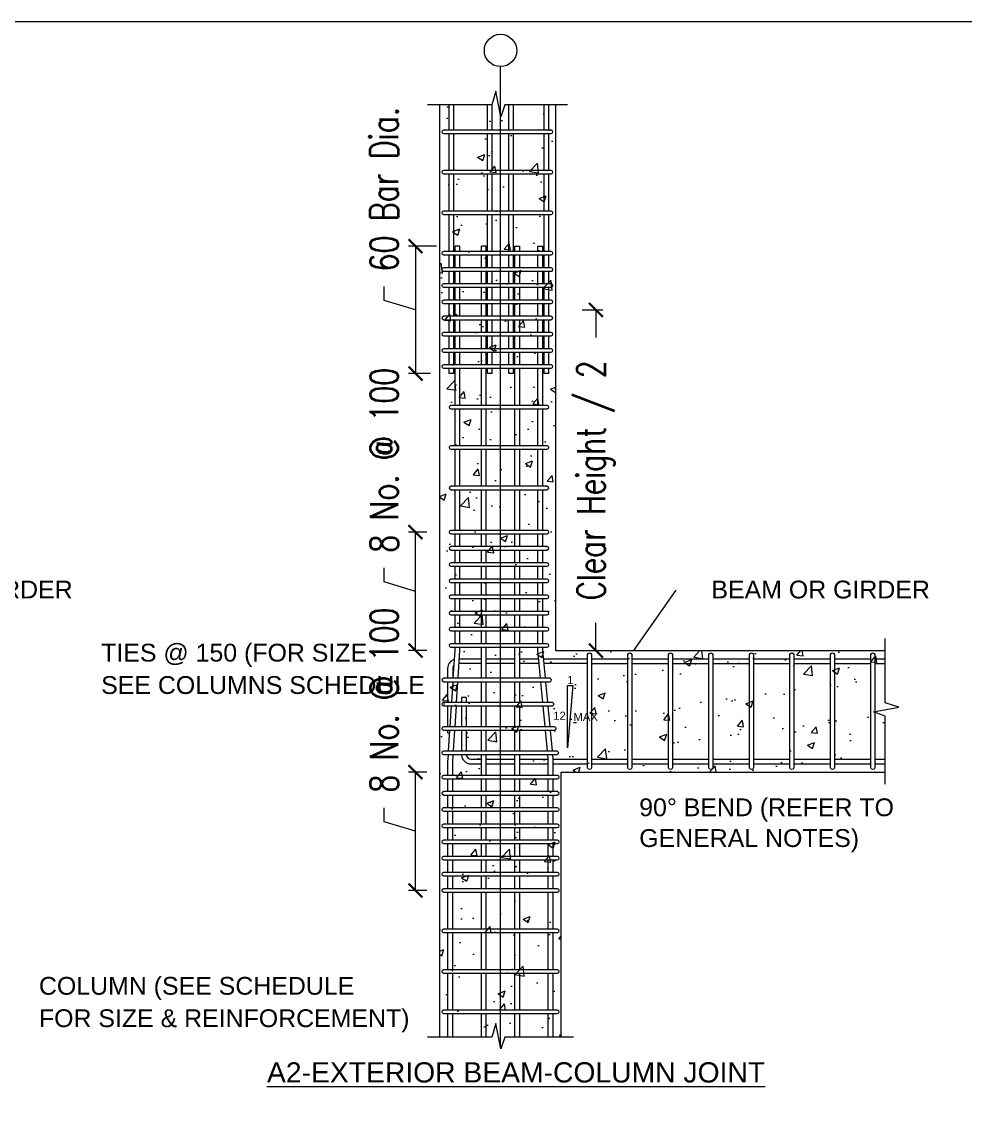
# Model space of a CAD drawing. Extents: x 166525 to 167198, y 178739 to 179747.
# Drawn here: x 166622.38 to 166629.13, y 179584.04 to 179591.83 of the extents above; entities that cross this region are included whole.
import ezdxf

# ---------------------------------------------------------------- set-up
doc = ezdxf.new("R2010")
doc.units = 0
doc.header["$MEASUREMENT"] = 0
doc.layers.get('0').update_dxf_attribs({"linetype": 'CONTINUOUS'})
doc.layers.get('DEFPOINTS').update_dxf_attribs({"linetype": 'CONTINUOUS'})
doc.layers.add('BEAM', color=6, linetype='CONTINUOUS', lineweight=13)
doc.layers.add('S-G-TEXT SUB TITLE', color=2, linetype='CONTINUOUS')
doc.styles.add('ARIAL', font='arial.ttf')
doc.styles.add('DIM', font='simplex.shx', dxfattribs={"width": 0.75})
doc.dimstyles.new('MUTASIM', dxfattribs={"dimscale": 0.9995, "dimtxt": 0.2, "dimasz": 0.1, "dimexe": 0.05, "dimexo": 0.12, "dimgap": 0.05, "dimtad": 0, "dimzin": 0, "dimdsep": 46, "dimtxsty": 'DIM', "dimblk": 'ARCHTICK', "dimcen": 0.09, "dimclrd": 35, "dimclre": 33, "dimclrt": 256, "dimazin": 0, "dimtfac": 1, "dimtofl": 0, "dimtmove": 1, "dimatfit": 3, "dimfxl": 0.18, "dimtolj": 1, "dimtzin": 0, "dimlwd": 13, "dimlwe": 9, "dimarcsym": 0})

# ---------------------------------------------------------------- blocks, each defined once
blk = doc.blocks.new('_ARCHTICK')
at = {"color": 0, "linetype": 'ByBlock', "const_width": 0.15}
blk.add_lwpolyline([(-0.5, -0.5), (0.5, 0.5)], dxfattribs=at)
blk = doc.blocks.new('*D685')
at = {"layer": 'BEAM', "color": 33, "lineweight": 9, "transparency": 16777216}
for p, q in [((166625.2799, 179586.4566), (166625.1491, 179586.4566)), ((166625.2799, 179585.6087), (166625.1491, 179585.6087))]:
    blk.add_line(p, q, dxfattribs=at)
at = {"layer": 'BEAM', "color": 35, "lineweight": 13, "transparency": 16777216}
for p, q in [((166625.1991, 179585.6087), (166625.1991, 179586.4566)), ((166624.9742, 179586.1001), (166624.9742, 179586.2001)), ((166625.1991, 179586.0327), (166624.9742, 179586.1001))]:
    blk.add_line(p, q, dxfattribs=at)
at = {"layer": 'DEFPOINTS', "color": 0, "transparency": 16777216}
for p in [(166625.1991, 179586.4566), (166625.3998, 179586.4566), (166625.3998, 179585.6087)]:
    blk.add_point(p, dxfattribs=at)
at = {"layer": 'BEAM', "color": 35, "lineweight": 13, "transparency": 16777216, "xscale": 0.09995000000000001, "yscale": 0.09995000000000001, "zscale": 0.09995000000000001}
for p, rotation in [((166625.1991, 179586.4566), 90), ((166625.1991, 179585.6087), 270)]:
    blk.add_blockref('_ARCHTICK', p, dxfattribs=dict(at, rotation=rotation))
at = {"layer": 'BEAM', "transparency": 16777216, "insert": (166624.9742, 179586.9711), "char_height": 0.1999, "attachment_point": 5, "rotation": 90, "style": 'DIM'}
blk.add_mtext('\\A1;8 No. @ 100', dxfattribs=at)
blk = doc.blocks.new('*D686')
at = {"layer": 'BEAM', "color": 33, "lineweight": 9, "transparency": 16777216}
for p, q in [((166625.2799, 179588.1736), (166625.1491, 179588.1736)), ((166625.2799, 179587.3257), (166625.1491, 179587.3257))]:
    blk.add_line(p, q, dxfattribs=at)
at = {"layer": 'BEAM', "color": 35, "lineweight": 13, "transparency": 16777216}
for p, q in [((166625.1991, 179587.3257), (166625.1991, 179588.1736)), ((166624.9742, 179587.8171), (166624.9742, 179587.9171)), ((166625.1991, 179587.7497), (166624.9742, 179587.8171))]:
    blk.add_line(p, q, dxfattribs=at)
at = {"layer": 'DEFPOINTS', "color": 0, "transparency": 16777216}
for p in [(166625.1991, 179588.1736), (166625.3998, 179588.1736), (166625.3998, 179587.3257)]:
    blk.add_point(p, dxfattribs=at)
at = {"layer": 'BEAM', "color": 35, "lineweight": 13, "transparency": 16777216, "xscale": 0.09995000000000001, "yscale": 0.09995000000000001, "zscale": 0.09995000000000001}
for p, rotation in [((166625.1991, 179588.1736), 90), ((166625.1991, 179587.3257), 270)]:
    blk.add_blockref('_ARCHTICK', p, dxfattribs=dict(at, rotation=rotation))
at = {"layer": 'BEAM', "transparency": 16777216, "insert": (166624.9742, 179588.6881), "char_height": 0.1999, "attachment_point": 5, "rotation": 90, "style": 'DIM'}
blk.add_mtext('\\A1;8 No. @ 100', dxfattribs=at)
blk = doc.blocks.new('*D687')
at = {"layer": 'BEAM', "color": 33, "lineweight": 9, "transparency": 16777216}
for p, q in [((166626.3912, 179589.7639), (166626.5396, 179589.7639)), ((166626.3912, 179587.3257), (166626.5396, 179587.3257))]:
    blk.add_line(p, q, dxfattribs=at)
at = {"layer": 'BEAM', "color": 35, "lineweight": 13, "transparency": 16777216}
for p, q in [((166626.4897, 179589.7639), (166626.4897, 179589.5657)), ((166626.4897, 179587.3257), (166626.4897, 179587.5239))]:
    blk.add_line(p, q, dxfattribs=at)
at = {"layer": 'DEFPOINTS', "color": 0, "transparency": 16777216}
for p in [(166626.2713, 179589.7639), (166626.4897, 179589.7639), (166626.2713, 179587.3257)]:
    blk.add_point(p, dxfattribs=at)
at = {"layer": 'BEAM', "color": 35, "lineweight": 13, "transparency": 16777216, "xscale": 0.09995000000000001, "yscale": 0.09995000000000001, "zscale": 0.09995000000000001}
for p, rotation in [((166626.4897, 179589.7639), 90), ((166626.4897, 179587.3257), 270)]:
    blk.add_blockref('_ARCHTICK', p, dxfattribs=dict(at, rotation=rotation))
at = {"layer": 'BEAM', "transparency": 16777216, "insert": (166626.4897, 179588.5448), "char_height": 0.1999, "attachment_point": 5, "rotation": 90, "style": 'DIM'}
blk.add_mtext('\\A1;Clear Height / 2', dxfattribs=at)
blk = doc.blocks.new('*D688')
at = {"layer": 'BEAM', "color": 33, "lineweight": 9, "transparency": 16777216}
for p, q in [((166625.3497, 179590.22), (166625.1491, 179590.22)), ((166625.3062, 179589.3082), (166625.1491, 179589.3082))]:
    blk.add_line(p, q, dxfattribs=at)
at = {"layer": 'BEAM', "color": 35, "lineweight": 13, "transparency": 16777216}
for p, q in [((166625.1991, 179590.22), (166625.1991, 179589.3082)), ((166624.9742, 179589.8315), (166624.9742, 179589.9315)), ((166625.1991, 179589.7641), (166624.9742, 179589.8315))]:
    blk.add_line(p, q, dxfattribs=at)
at = {"layer": 'DEFPOINTS', "color": 0, "transparency": 16777216}
for p in [(166625.4696, 179590.22), (166625.1991, 179589.3082), (166625.4262, 179589.3082)]:
    blk.add_point(p, dxfattribs=at)
at = {"layer": 'BEAM', "color": 35, "lineweight": 13, "transparency": 16777216, "xscale": 0.09995000000000001, "yscale": 0.09995000000000001, "zscale": 0.09995000000000001}
for p, rotation in [((166625.1991, 179590.22), 90), ((166625.1991, 179589.3082), 270)]:
    blk.add_blockref('_ARCHTICK', p, dxfattribs=dict(at, rotation=rotation))
at = {"layer": 'BEAM', "transparency": 16777216, "insert": (166624.9742, 179590.6276), "char_height": 0.1999, "attachment_point": 5, "rotation": 90, "style": 'DIM'}
blk.add_mtext('\\A1;60 Bar Dia.', dxfattribs=at)
blk = doc.blocks.new('SUBTITLE')
at = {"lineweight": 0}
for tag, p in [('%%USUBTITLE', (13935941.075, 8347529.818)), ('20', (13935941.075, 8347529.418))]:
    blk.add_attdef(tag, p, '', height=0.2, dxfattribs=at)

msp = doc.modelspace()

# ---------------------------------------------------------------- hatches: boundary and pattern name
at = {"layer": 'BEAM'}
h = msp.add_hatch(dxfattribs=at)
h.set_pattern_fill('AR-CONC', color=0, scale=0.002897, style=0)
h.set_pattern_definition([(50, (166529.37677, 179552.89176), (0.527809, -0.0461773), [0.05519, -0.6070894]), (355, (166529.37677, 179552.89176), (-0.1021023, 0.553512), [0.044152, -0.4856715]), (100.451, (166529.42075, 179552.8879), (0.4257086, 0.5073323), [0.0469042, -0.5159463]), (46.1842, (166529.3768, 179553.03893), (0.785346, -0.1218012), [0.082785, -0.910634]), (96.6356, (166529.4422, 179553.0288), (0.687786, 0.716819), [0.0703563, -0.7739195]), (351.184, (166529.3768, 179553.0389), (0.687787, 0.716818), [0.066228, -0.728507]), (21, (166529.45036, 179553.00214), (0.439245, -0.2962745), [0.05519, -0.6070894]), (326, (166529.45036, 179553.00214), (0.1790473, 0.5336128), [0.044152, -0.4856715]), (71.4514, (166529.48696, 179552.97745), (0.618291, 0.2373395), [0.0469042, -0.5159463]), (37.5, (166529.37677, 179552.89176), (0.00894802, 0.24496525), [0, -0.4797846, 0, -0.4930302, 0, -0.4875112]), (7.5, (166529.37677, 179552.89176), (0.1935839, 0.29023415), [0, -0.2811008, 0, -0.4687466, 0, -0.18580615]), (327.5, (166529.21267, 179552.89176), (0.39282087, -0.0165968), [0, -0.1839665, 0, -0.5739754, 0, -0.7616213]), (317.5, (166529.1391, 179552.89176), (0.4291465, 0.0736633), [0, -0.2391564, 0, -0.3811786, 0, -0.5408615])])
h.paths.add_polyline_path([(166628.55977, 179586.85666), (166628.47572, 179586.88647), (166628.65783, 179586.92087), (166628.55977, 179586.95068), (166628.55977, 179587.32573), (166626.19995, 179587.32573), (166626.19995, 179591.23068), (166625.83892, 179591.23068), (166625.80911, 179591.14664), (166625.77471, 179591.32874), (166625.7449, 179591.23068), (166625.37295, 179591.23068), (166625.37295, 179584.55838), (166625.7449, 179584.55838), (166625.77471, 179584.65644), (166625.80911, 179584.47433), (166625.83892, 179584.55838), (166626.24208, 179584.55838), (166626.24208, 179586.4566), (166628.55977, 179586.4566)])
h = msp.add_hatch(dxfattribs=at)
h.set_pattern_fill('AR-CONC', color=0, scale=0.002897, style=0)
h.set_pattern_definition([(50, (166507.37352, 179612.27), (0.527809, -0.0461773), [0.05519, -0.6070894]), (355, (166507.3735, 179612.27), (-0.1021023, 0.5535121), [0.044152, -0.4856715]), (100.451, (166507.4175, 179612.26616), (0.4257086, 0.5073323), [0.0469042, -0.5159463]), (46.1842, (166507.3735, 179612.4172), (0.7853458, -0.1218012), [0.082785, -0.910634]), (96.6356, (166507.439, 179612.407), (0.687786, 0.716819), [0.0703563, -0.7739195]), (351.184, (166507.3735, 179612.4172), (0.6877873, 0.716818), [0.066228, -0.7285073]), (21, (166507.4471, 179612.3804), (0.439245, -0.2962745), [0.05519, -0.6070894]), (326, (166507.4471, 179612.3804), (0.1790473, 0.5336128), [0.044152, -0.4856715]), (71.4514, (166507.4837, 179612.3557), (0.618291, 0.2373395), [0.0469042, -0.5159463]), (37.5, (166507.37352, 179612.27), (0.00894802, 0.24496525), [0, -0.4797846, 0, -0.4930302, 0, -0.4875112]), (7.5, (166507.37352, 179612.27), (0.1935839, 0.29023415), [0, -0.2811008, 0, -0.4687466, 0, -0.18580615]), (327.5, (166507.20943, 179612.27), (0.39282087, -0.0165968), [0, -0.1839665, 0, -0.57397544, 0, -0.76162126]), (317.5, (166507.13584, 179612.27), (0.4291465, 0.07366334), [0, -0.2391564, 0, -0.3811786, 0, -0.5408615])])
h.paths.add_polyline_path([(166633.53772, 179584.72725), (166633.53772, 179582.59971), (166633.62177, 179582.5699), (166633.53772, 179582.55402), (166633.53772, 179580.38158), (166635.71043, 179580.38158), (166635.72631, 179580.46563), (166635.75612, 179580.38158), (166637.88339, 179580.38158), (166637.88339, 179582.55402), (166637.79934, 179582.5699), (166637.88339, 179582.59971), (166637.88339, 179584.72725), (166635.75612, 179584.72725), (166635.72631, 179584.6432), (166635.71043, 179584.72725)])
h.paths.add_polyline_path([(166636.43483, 179582.55441, -1), (166634.98628, 179582.55441, -1)], flags=16)
h.paths.add_polyline_path([(166640.85404, 179577.64755), (166640.85404, 179589.92383), (166644.7101, 179589.92383), (166644.7101, 179577.64755)], flags=9)
h.paths.add_polyline_path([(166628.34114, 179577.33186), (166640.61742, 179577.33186), (166640.61742, 179573.4758), (166628.34114, 179573.4758)], flags=9)
h.paths.add_polyline_path([(166628.15715, 179589.01424), (166641.43878, 179589.01424), (166641.43878, 179585.15818), (166628.15715, 179585.15818)], flags=9)
h.paths.add_polyline_path([(166635.28877, 179582.90624), (166636.17599, 179582.90624), (166636.17599, 179583.1041), (166635.28877, 179583.1041)], flags=8)

# ---------------------------------------------------------------- linework, layer by layer
at = {"layer": 'BEAM', "color": 0}
for p, q in [((166625.80752, 179584.48278), (166625.80752, 179591.50483)), ((166625.37295, 179584.55838), (166625.37295, 179591.23068)), ((166625.43907, 179591.05308), (166625.43907, 179591.23068)), ((166625.47384, 179591.05308), (166625.47384, 179591.23068)), ((166625.71384, 179591.05308), (166625.71384, 179591.23068)), ((166625.74861, 179591.05308), (166625.74861, 179591.23068)), ((166625.86642, 179591.05308), (166625.86642, 179591.23068)), ((166625.90119, 179591.05308), (166625.90119, 179591.23068)), ((166626.11883, 179591.05308), (166626.11883, 179591.23068)), ((166626.15359, 179591.05308), (166626.15359, 179591.23068)), ((166625.43907, 179590.76336), (166625.43907, 179591.0241)), ((166625.47384, 179590.76336), (166625.47384, 179591.0241)), ((166625.71384, 179590.76336), (166625.71384, 179591.0241)), ((166625.74861, 179590.76336), (166625.74861, 179591.0241)), ((166625.86642, 179590.76336), (166625.86642, 179591.0241)), ((166625.90119, 179590.76336), (166625.90119, 179591.0241)), ((166626.11883, 179590.76336), (166626.11883, 179591.0241)), ((166626.15359, 179590.76336), (166626.15359, 179591.0241)), ((166625.43907, 179590.47365), (166625.43907, 179590.73439)), ((166625.47384, 179590.47365), (166625.47384, 179590.73439)), ((166625.71384, 179590.47365), (166625.71384, 179590.73439)), ((166625.74861, 179590.47365), (166625.74861, 179590.73439)), ((166625.86642, 179590.47365), (166625.86642, 179590.73439)), ((166625.90119, 179590.47365), (166625.90119, 179590.73439)), ((166626.11883, 179590.47365), (166626.11883, 179590.73439)), ((166626.15359, 179590.47365), (166626.15359, 179590.73439)), ((166625.43907, 179590.18394), (166625.43907, 179590.44468)), ((166625.47384, 179590.18394), (166625.47384, 179590.44468)), ((166625.71384, 179590.18394), (166625.71384, 179590.44468)), ((166625.74861, 179590.18394), (166625.74861, 179590.44468)), ((166625.86642, 179590.18394), (166625.86642, 179590.44468)), ((166625.90119, 179590.18394), (166625.90119, 179590.44468)), ((166626.11883, 179590.18394), (166626.11883, 179590.44468)), ((166626.15359, 179590.18394), (166626.15359, 179590.44468)), ((166625.48253, 179590.18394), (166625.48253, 179590.21999)), ((166625.51729, 179590.21999), (166625.48253, 179590.21999)), ((166625.51729, 179590.18394), (166625.51729, 179590.21999)), ((166625.67039, 179590.18394), (166625.67039, 179590.21999)), ((166625.70515, 179590.21999), (166625.67039, 179590.21999)), ((166625.70515, 179590.18394), (166625.70515, 179590.21999)), ((166625.90988, 179590.18394), (166625.90988, 179590.21999)), ((166625.90988, 179590.21999), (166625.94465, 179590.21999)), ((166625.94465, 179590.18394), (166625.94465, 179590.21999)), ((166626.07537, 179590.18394), (166626.07537, 179590.21999)), ((166626.07537, 179590.21999), (166626.11014, 179590.21999)), ((166626.11014, 179590.18394), (166626.11014, 179590.21999)), ((166625.43907, 179590.06806), (166625.43907, 179590.15497)), ((166625.47384, 179590.06806), (166625.47384, 179590.15497)), ((166625.48253, 179590.06806), (166625.48253, 179590.15497)), ((166625.51729, 179590.06806), (166625.51729, 179590.15497)), ((166625.67039, 179590.06806), (166625.67039, 179590.15497)), ((166625.70515, 179590.06806), (166625.70515, 179590.15497)), ((166625.71384, 179590.06806), (166625.71384, 179590.15497)), ((166625.74861, 179590.06806), (166625.74861, 179590.15497)), ((166625.86642, 179590.06806), (166625.86642, 179590.15497)), ((166625.90119, 179590.06806), (166625.90119, 179590.15497)), ((166625.90988, 179590.06806), (166625.90988, 179590.15497)), ((166625.94465, 179590.06806), (166625.94465, 179590.15497)), ((166626.07537, 179590.06806), (166626.07537, 179590.15497)), ((166626.11014, 179590.06806), (166626.11014, 179590.15497)), ((166626.11883, 179590.06806), (166626.11883, 179590.15497)), ((166626.15359, 179590.06806), (166626.15359, 179590.15497)), ((166625.43907, 179589.95217), (166625.43907, 179590.03909)), ((166625.47384, 179589.95217), (166625.47384, 179590.03909)), ((166625.48253, 179589.95217), (166625.48253, 179590.03909)), ((166625.51729, 179589.95217), (166625.51729, 179590.03909)), ((166625.67039, 179589.95217), (166625.67039, 179590.03909)), ((166625.70515, 179589.95217), (166625.70515, 179590.03909)), ((166625.71384, 179589.95217), (166625.71384, 179590.03909)), ((166625.74861, 179589.95217), (166625.74861, 179590.03909)), ((166625.86642, 179589.95217), (166625.86642, 179590.03909)), ((166625.90119, 179589.95217), (166625.90119, 179590.03909)), ((166625.90988, 179589.95217), (166625.90988, 179590.03909)), ((166625.94465, 179589.95217), (166625.94465, 179590.03909)), ((166626.07537, 179589.95217), (166626.07537, 179590.03909)), ((166626.11014, 179589.95217), (166626.11014, 179590.03909)), ((166626.11883, 179589.95217), (166626.11883, 179590.03909)), ((166626.15359, 179589.95217), (166626.15359, 179590.03909)), ((166625.43907, 179589.83629), (166625.43907, 179589.9232)), ((166625.47384, 179589.83629), (166625.47384, 179589.9232)), ((166625.48253, 179589.83629), (166625.48253, 179589.9232)), ((166625.51729, 179589.83629), (166625.51729, 179589.9232)), ((166625.67039, 179589.83629), (166625.67039, 179589.9232)), ((166625.70515, 179589.83629), (166625.70515, 179589.9232)), ((166625.71384, 179589.83629), (166625.71384, 179589.9232)), ((166625.74861, 179589.83629), (166625.74861, 179589.9232)), ((166625.86642, 179589.83629), (166625.86642, 179589.9232)), ((166625.90119, 179589.83629), (166625.90119, 179589.9232)), ((166625.90988, 179589.83629), (166625.90988, 179589.9232)), ((166625.94465, 179589.83629), (166625.94465, 179589.9232)), ((166626.07537, 179589.83629), (166626.07537, 179589.9232)), ((166626.11014, 179589.83629), (166626.11014, 179589.9232)), ((166626.11883, 179589.83629), (166626.11883, 179589.9232)), ((166626.15359, 179589.83629), (166626.15359, 179589.9232)), ((166625.43907, 179589.7204), (166625.43907, 179589.80732)), ((166625.47384, 179589.7204), (166625.47384, 179589.80732)), ((166625.48253, 179589.7204), (166625.48253, 179589.80732)), ((166625.51729, 179589.7204), (166625.51729, 179589.80732)), ((166625.67039, 179589.7204), (166625.67039, 179589.80732)), ((166625.70515, 179589.7204), (166625.70515, 179589.80732)), ((166625.71384, 179589.7204), (166625.71384, 179589.80732)), ((166625.74861, 179589.7204), (166625.74861, 179589.80732)), ((166625.86642, 179589.7204), (166625.86642, 179589.80732)), ((166625.90119, 179589.7204), (166625.90119, 179589.80732)), ((166625.90988, 179589.7204), (166625.90988, 179589.80732)), ((166625.94465, 179589.7204), (166625.94465, 179589.80732)), ((166626.07537, 179589.7204), (166626.07537, 179589.80732)), ((166626.11014, 179589.7204), (166626.11014, 179589.80732)), ((166626.11883, 179589.7204), (166626.11883, 179589.80732)), ((166626.15359, 179589.7204), (166626.15359, 179589.80732)), ((166625.43907, 179589.60452), (166625.43907, 179589.69143)), ((166625.47384, 179589.60452), (166625.47384, 179589.69143)), ((166625.48253, 179589.60452), (166625.48253, 179589.69143)), ((166625.51729, 179589.60452), (166625.51729, 179589.69143)), ((166625.67039, 179589.60452), (166625.67039, 179589.69143)), ((166625.70515, 179589.60452), (166625.70515, 179589.69143)), ((166625.71384, 179589.60452), (166625.71384, 179589.69143)), ((166625.74861, 179589.60452), (166625.74861, 179589.69143)), ((166625.86551, 179589.60452), (166625.86551, 179589.69143)), ((166625.90119, 179589.60452), (166625.90119, 179589.69143)), ((166625.90988, 179589.60452), (166625.90988, 179589.69143)), ((166625.94465, 179589.60452), (166625.94465, 179589.69143)), ((166626.07537, 179589.60452), (166626.07537, 179589.69143)), ((166626.11014, 179589.60452), (166626.11014, 179589.69143)), ((166626.11883, 179589.60452), (166626.11883, 179589.69143)), ((166626.15359, 179589.60452), (166626.15359, 179589.69143)), ((166625.43907, 179589.48864), (166625.43907, 179589.57555)), ((166625.47384, 179589.48864), (166625.47384, 179589.57555)), ((166625.48253, 179589.48864), (166625.48253, 179589.57555)), ((166625.51729, 179589.48864), (166625.51729, 179589.57555)), ((166625.67039, 179589.48864), (166625.67039, 179589.57555)), ((166625.70515, 179589.48864), (166625.70515, 179589.57555)), ((166625.71384, 179589.48864), (166625.71384, 179589.57555)), ((166625.74861, 179589.48864), (166625.74861, 179589.57555)), ((166625.86642, 179589.48864), (166625.86642, 179589.57555)), ((166625.90119, 179589.48864), (166625.90119, 179589.57555)), ((166625.90988, 179589.48864), (166625.90988, 179589.57555)), ((166625.94465, 179589.48864), (166625.94465, 179589.57555)), ((166626.07537, 179589.48864), (166626.07537, 179589.57555)), ((166626.11014, 179589.48864), (166626.11014, 179589.57555)), ((166626.11883, 179589.48864), (166626.11883, 179589.57555)), ((166626.15359, 179589.48864), (166626.15359, 179589.57555)), ((166625.43907, 179589.37275), (166625.43907, 179589.45967)), ((166625.47384, 179589.37275), (166625.47384, 179589.45967)), ((166625.48253, 179589.37275), (166625.48253, 179589.45967)), ((166625.51729, 179589.37275), (166625.51729, 179589.45967)), ((166625.67039, 179589.37275), (166625.67039, 179589.45967)), ((166625.70515, 179589.37275), (166625.70515, 179589.45967)), ((166625.71384, 179589.37275), (166625.71384, 179589.45967)), ((166625.74861, 179589.37275), (166625.74861, 179589.45967)), ((166625.86642, 179589.37275), (166625.86642, 179589.45967)), ((166625.90119, 179589.37275), (166625.90119, 179589.45967)), ((166625.90988, 179589.37275), (166625.90988, 179589.45967)), ((166625.94465, 179589.37275), (166625.94465, 179589.45967)), ((166626.07537, 179589.37275), (166626.07537, 179589.45967)), ((166626.11014, 179589.37275), (166626.11014, 179589.45967)), ((166626.11883, 179589.37275), (166626.11883, 179589.45967)), ((166626.15359, 179589.37275), (166626.15359, 179589.45967)), ((166625.43907, 179589.30816), (166625.43907, 179589.34378)), ((166625.47384, 179589.30816), (166625.43907, 179589.30816)), ((166625.47384, 179589.30816), (166625.47384, 179589.34378)), ((166625.48253, 179589.08304), (166625.48253, 179589.34378)), ((166625.51729, 179589.08304), (166625.51729, 179589.34378)), ((166625.67039, 179589.08304), (166625.67039, 179589.34378)), ((166625.70515, 179589.08304), (166625.70515, 179589.34378)), ((166625.71384, 179589.30816), (166625.71384, 179589.34378)), ((166625.74861, 179589.30816), (166625.71384, 179589.30816)), ((166625.74861, 179589.30816), (166625.74861, 179589.34378)), ((166625.86642, 179589.30816), (166625.86642, 179589.34378)), ((166625.90119, 179589.30816), (166625.86642, 179589.30816)), ((166625.90119, 179589.30816), (166625.90119, 179589.34378)), ((166625.90988, 179589.08304), (166625.90988, 179589.34378)), ((166625.94465, 179589.08304), (166625.94465, 179589.34378)), ((166626.07537, 179589.08304), (166626.07537, 179589.34378)), ((166626.11014, 179589.08304), (166626.11014, 179589.34378)), ((166626.11883, 179589.30816), (166626.11883, 179589.34378)), ((166626.15359, 179589.30816), (166626.11883, 179589.30816)), ((166626.15359, 179589.30816), (166626.15359, 179589.34378)), ((166625.48253, 179588.79333), (166625.48253, 179589.05407)), ((166625.51729, 179588.79333), (166625.51729, 179589.05407)), ((166625.67039, 179588.79333), (166625.67039, 179589.05407)), ((166625.70515, 179588.79333), (166625.70515, 179589.05407)), ((166625.90988, 179588.79333), (166625.90988, 179589.05407)), ((166625.94465, 179588.79333), (166625.94465, 179589.05407)), ((166626.07537, 179588.79333), (166626.07537, 179589.05407)), ((166626.11014, 179588.79333), (166626.11014, 179589.05407)), ((166625.48253, 179588.50362), (166625.48253, 179588.76436)), ((166625.51729, 179588.50362), (166625.51729, 179588.76436)), ((166625.67039, 179588.50362), (166625.67039, 179588.76436)), ((166625.70515, 179588.50362), (166625.70515, 179588.76436)), ((166625.90988, 179588.50362), (166625.90988, 179588.76436)), ((166625.94465, 179588.50362), (166625.94465, 179588.76436)), ((166626.07537, 179588.50362), (166626.07537, 179588.76436)), ((166626.11014, 179588.50362), (166626.11014, 179588.76436)), ((166625.48253, 179588.18791), (166625.48253, 179588.47465)), ((166625.51729, 179588.18791), (166625.51729, 179588.47465)), ((166625.67039, 179588.18791), (166625.67039, 179588.47465)), ((166625.70515, 179588.18791), (166625.70515, 179588.47465)), ((166625.90988, 179588.18791), (166625.90988, 179588.47465)), ((166625.94465, 179588.18791), (166625.94465, 179588.47465)), ((166626.07537, 179588.18791), (166626.07537, 179588.47465)), ((166626.11014, 179588.18791), (166626.11014, 179588.47465)), ((166625.48253, 179588.07203), (166625.48253, 179588.15894)), ((166625.51729, 179588.07203), (166625.51729, 179588.15894)), ((166625.67039, 179588.07203), (166625.67039, 179588.15894)), ((166625.70515, 179588.07203), (166625.70515, 179588.15894)), ((166625.90988, 179588.07203), (166625.90988, 179588.15894)), ((166625.94465, 179588.07203), (166625.94465, 179588.15894)), ((166626.07537, 179588.07203), (166626.07537, 179588.15894)), ((166626.11014, 179588.07203), (166626.11014, 179588.15894)), ((166625.48253, 179587.95614), (166625.48253, 179588.04305)), ((166625.51729, 179587.95614), (166625.51729, 179588.04305)), ((166625.67039, 179587.95614), (166625.67039, 179588.04305)), ((166625.70515, 179587.95614), (166625.70515, 179588.04305)), ((166625.90988, 179587.95614), (166625.90988, 179588.04305)), ((166625.94465, 179587.95614), (166625.94465, 179588.04305)), ((166626.07537, 179587.95614), (166626.07537, 179588.04305)), ((166626.11014, 179587.95614), (166626.11014, 179588.04305)), ((166625.48253, 179587.84026), (166625.48253, 179587.92717)), ((166625.51729, 179587.84026), (166625.51729, 179587.92717)), ((166625.67039, 179587.84026), (166625.67039, 179587.92717)), ((166625.70515, 179587.84026), (166625.70515, 179587.92717)), ((166625.90988, 179587.84026), (166625.90988, 179587.92717)), ((166625.94465, 179587.84026), (166625.94465, 179587.92717)), ((166626.07537, 179587.84026), (166626.07537, 179587.92717)), ((166626.11014, 179587.84026), (166626.11014, 179587.92717)), ((166625.48253, 179587.72437), (166625.48253, 179587.81129)), ((166625.51729, 179587.72437), (166625.51729, 179587.81129)), ((166625.67039, 179587.72437), (166625.67039, 179587.81129)), ((166625.70515, 179587.72437), (166625.70515, 179587.81129)), ((166625.90988, 179587.72437), (166625.90988, 179587.81129)), ((166625.94465, 179587.72437), (166625.94465, 179587.81129)), ((166626.07537, 179587.72437), (166626.07537, 179587.81129)), ((166626.11014, 179587.72437), (166626.11014, 179587.81129)), ((166626.76037, 179587.32573), (166627.06393, 179587.75837)), ((166625.48253, 179587.60849), (166625.48253, 179587.6954)), ((166625.51729, 179587.60849), (166625.51729, 179587.6954)), ((166625.67039, 179587.60849), (166625.67039, 179587.6954)), ((166625.70515, 179587.60849), (166625.70515, 179587.6954)), ((166625.90988, 179587.60849), (166625.90988, 179587.6954)), ((166625.94465, 179587.60849), (166625.94465, 179587.6954)), ((166626.07537, 179587.60849), (166626.07537, 179587.6954)), ((166626.11014, 179587.60849), (166626.11014, 179587.6954)), ((166625.48253, 179587.4926), (166625.48253, 179587.57952)), ((166625.51729, 179587.4926), (166625.51729, 179587.57952)), ((166625.67039, 179587.4926), (166625.67039, 179587.57952)), ((166625.70515, 179587.4926), (166625.70515, 179587.57952)), ((166625.90988, 179587.4926), (166625.90988, 179587.57952)), ((166625.94465, 179587.4926), (166625.94465, 179587.57952)), ((166626.07537, 179587.4926), (166626.07537, 179587.57952)), ((166626.11014, 179587.4926), (166626.11014, 179587.57952)), ((166625.48253, 179587.37672), (166625.48253, 179587.46363)), ((166625.51729, 179587.37672), (166625.51729, 179587.46363)), ((166625.67039, 179587.37672), (166625.67039, 179587.46363)), ((166625.70515, 179587.37672), (166625.70515, 179587.46363)), ((166625.90988, 179587.37672), (166625.90988, 179587.46363)), ((166625.94465, 179587.37672), (166625.94465, 179587.46363)), ((166626.07537, 179587.37672), (166626.07537, 179587.46363)), ((166626.11014, 179587.37672), (166626.11014, 179587.46363)), ((166625.48253, 179587.32573), (166625.48253, 179587.34775)), ((166625.51729, 179587.32573), (166625.51729, 179587.34775)), ((166625.67039, 179587.12972), (166625.67039, 179587.34775)), ((166625.70515, 179587.12972), (166625.70515, 179587.34775)), ((166625.90988, 179587.12972), (166625.90988, 179587.34775)), ((166625.94465, 179587.12972), (166625.94465, 179587.34775)), ((166626.07537, 179587.32573), (166626.07537, 179587.34775)), ((166626.11014, 179587.32573), (166626.11014, 179587.34775)), ((166626.45763, 179587.26779), (166626.71837, 179587.26779)), ((166626.74734, 179587.26779), (166627.00808, 179587.26779)), ((166627.03705, 179587.26779), (166627.29779, 179587.26779)), ((166627.32676, 179587.26779), (166627.5875, 179587.26779)), ((166627.61648, 179587.26779), (166627.87722, 179587.26779)), ((166627.90619, 179587.26779), (166628.16693, 179587.26779)), ((166628.1959, 179587.26779), (166628.45664, 179587.26779)), ((166628.48561, 179587.26779), (166628.55977, 179587.26779)), ((166626.45763, 179587.23302), (166626.71837, 179587.23302)), ((166626.74734, 179587.23302), (166627.00808, 179587.23302)), ((166627.03705, 179587.23302), (166627.29779, 179587.23302)), ((166627.32676, 179587.23302), (166627.5875, 179587.23302)), ((166627.61648, 179587.23302), (166627.87722, 179587.23302)), ((166627.90619, 179587.23302), (166628.16693, 179587.23302)), ((166628.1959, 179587.23302), (166628.45664, 179587.23302)), ((166628.48561, 179587.23302), (166628.55977, 179587.23302)), ((166625.67039, 179586.95589), (166625.67039, 179587.10075)), ((166625.70515, 179586.95589), (166625.70515, 179587.10075)), ((166625.90988, 179586.95589), (166625.90988, 179587.10075)), ((166625.94465, 179586.95589), (166625.94465, 179587.10075)), ((166625.52721, 179586.98967), (166625.52721, 179586.95589)), ((166625.56198, 179586.98967), (166625.52721, 179586.98967)), ((166625.56198, 179586.98967), (166625.56198, 179586.95589)), ((166625.52721, 179586.92692), (166625.52721, 179586.78206)), ((166625.56198, 179586.92692), (166625.56198, 179586.78206)), ((166625.67039, 179586.78206), (166625.67039, 179586.92692)), ((166625.70515, 179586.78206), (166625.70515, 179586.92692)), ((166625.90988, 179586.78206), (166625.90988, 179586.92692)), ((166625.94465, 179586.78206), (166625.94465, 179586.92692)), ((166625.52721, 179586.75309), (166625.52721, 179586.60824)), ((166625.56198, 179586.75309), (166625.56198, 179586.60824)), ((166625.67039, 179586.60824), (166625.67039, 179586.75309)), ((166625.70515, 179586.60824), (166625.70515, 179586.75309)), ((166625.90988, 179586.60824), (166625.90988, 179586.75309)), ((166625.94465, 179586.60824), (166625.94465, 179586.75309)), ((166625.67039, 179586.43441), (166625.67039, 179586.57927)), ((166625.70515, 179586.43441), (166625.70515, 179586.57927)), ((166625.90988, 179586.43441), (166625.90988, 179586.57927)), ((166625.94465, 179586.43441), (166625.94465, 179586.57927)), ((166626.14938, 179586.55219), (166626.14678, 179586.57927)), ((166626.14938, 179586.43441), (166626.14938, 179586.55219)), ((166625.59674, 179586.5493), (166625.67039, 179586.5493)), ((166625.59674, 179586.51454), (166625.67039, 179586.51454)), ((166625.70515, 179586.5493), (166625.90988, 179586.5493)), ((166625.70515, 179586.51454), (166625.90988, 179586.51454)), ((166625.94465, 179586.5493), (166626.14938, 179586.5493)), ((166625.94465, 179586.51454), (166626.14938, 179586.51454)), ((166626.18414, 179586.5493), (166626.42866, 179586.5493)), ((166626.18414, 179586.51454), (166626.42866, 179586.51454)), ((166626.45763, 179586.5493), (166626.71837, 179586.5493)), ((166626.45763, 179586.51454), (166626.71837, 179586.51454)), ((166626.74734, 179586.5493), (166627.00808, 179586.5493)), ((166626.74734, 179586.51454), (166627.00808, 179586.51454)), ((166627.03705, 179586.5493), (166627.29779, 179586.5493)), ((166627.03705, 179586.51454), (166627.29779, 179586.51454)), ((166627.32676, 179586.5493), (166627.5875, 179586.5493)), ((166627.32676, 179586.51454), (166627.5875, 179586.51454)), ((166627.61648, 179586.5493), (166627.87722, 179586.5493)), ((166627.61648, 179586.51454), (166627.87722, 179586.51454)), ((166627.90619, 179586.5493), (166628.16693, 179586.5493)), ((166627.90619, 179586.51454), (166628.16693, 179586.51454)), ((166628.1959, 179586.5493), (166628.45664, 179586.5493)), ((166628.1959, 179586.51454), (166628.45664, 179586.51454)), ((166628.48561, 179586.5493), (166628.55977, 179586.5493)), ((166628.48561, 179586.51454), (166628.55977, 179586.51454)), ((166625.43089, 179586.31853), (166625.43089, 179586.40544)), ((166625.67039, 179586.31853), (166625.67039, 179586.40544)), ((166625.70515, 179586.31853), (166625.70515, 179586.40544)), ((166625.90988, 179586.31853), (166625.90988, 179586.40544)), ((166625.94465, 179586.31853), (166625.94465, 179586.40544)), ((166626.14938, 179586.31853), (166626.14938, 179586.40544)), ((166626.18414, 179586.31853), (166626.18414, 179586.40544)), ((166625.43089, 179586.20264), (166625.43089, 179586.28956)), ((166625.67039, 179586.20264), (166625.67039, 179586.28956)), ((166625.70515, 179586.20264), (166625.70515, 179586.28956)), ((166625.90988, 179586.20264), (166625.90988, 179586.28956)), ((166625.94465, 179586.20264), (166625.94465, 179586.28956)), ((166626.14938, 179586.20264), (166626.14938, 179586.28956)), ((166626.18414, 179586.20264), (166626.18414, 179586.28956)), ((166625.43089, 179586.08676), (166625.43089, 179586.17367)), ((166625.67039, 179586.08676), (166625.67039, 179586.17367)), ((166625.70515, 179586.08676), (166625.70515, 179586.17367)), ((166625.90988, 179586.08676), (166625.90988, 179586.17367)), ((166625.94465, 179586.08676), (166625.94465, 179586.17367)), ((166626.14938, 179586.08676), (166626.14938, 179586.17367)), ((166626.18414, 179586.08676), (166626.18414, 179586.17367)), ((166625.43089, 179585.97087), (166625.43089, 179586.05779)), ((166625.67039, 179585.97087), (166625.67039, 179586.05779)), ((166625.70515, 179585.97087), (166625.70515, 179586.05779)), ((166625.90988, 179585.97087), (166625.90988, 179586.05779)), ((166625.94465, 179585.97087), (166625.94465, 179586.05779)), ((166626.14938, 179585.97087), (166626.14938, 179586.05779)), ((166626.18414, 179585.97087), (166626.18414, 179586.05779)), ((166625.43089, 179585.85499), (166625.43089, 179585.9419)), ((166625.67039, 179585.85499), (166625.67039, 179585.9419)), ((166625.70515, 179585.85499), (166625.70515, 179585.9419)), ((166625.90988, 179585.85499), (166625.90988, 179585.9419)), ((166625.94465, 179585.85499), (166625.94465, 179585.9419)), ((166626.14938, 179585.85499), (166626.14938, 179585.9419)), ((166626.18414, 179585.85499), (166626.18414, 179585.9419)), ((166625.43089, 179585.7391), (166625.43089, 179585.82602)), ((166625.67039, 179585.7391), (166625.67039, 179585.82602)), ((166625.70515, 179585.7391), (166625.70515, 179585.82602)), ((166625.90988, 179585.7391), (166625.90988, 179585.82602)), ((166625.94465, 179585.7391), (166625.94465, 179585.82602)), ((166626.14938, 179585.7391), (166626.14938, 179585.82602)), ((166626.18414, 179585.7391), (166626.18414, 179585.82602)), ((166625.43089, 179585.62322), (166625.43089, 179585.71013)), ((166625.67039, 179585.62322), (166625.67039, 179585.71013)), ((166625.70515, 179585.62322), (166625.70515, 179585.71013)), ((166625.90988, 179585.62322), (166625.90988, 179585.71013)), ((166625.94465, 179585.62322), (166625.94465, 179585.71013)), ((166626.14938, 179585.62322), (166626.14938, 179585.71013)), ((166626.18414, 179585.62322), (166626.18414, 179585.71013)), ((166625.43089, 179585.33351), (166625.43089, 179585.59425)), ((166625.67039, 179585.33351), (166625.67039, 179585.59425)), ((166625.70515, 179585.33351), (166625.70515, 179585.59425)), ((166625.90988, 179585.33351), (166625.90988, 179585.59425)), ((166625.94465, 179585.33351), (166625.94465, 179585.59425)), ((166626.14938, 179585.33351), (166626.14938, 179585.59425)), ((166626.18414, 179585.33351), (166626.18414, 179585.59425)), ((166625.43089, 179585.0438), (166625.43089, 179585.30454)), ((166625.67039, 179585.0438), (166625.67039, 179585.30454)), ((166625.70515, 179585.0438), (166625.70515, 179585.30454)), ((166625.90988, 179585.0438), (166625.90988, 179585.30454)), ((166625.94465, 179585.0438), (166625.94465, 179585.30454)), ((166626.14938, 179585.0438), (166626.14938, 179585.30454)), ((166626.18414, 179585.0438), (166626.18414, 179585.30454)), ((166625.43089, 179584.75409), (166625.43089, 179585.01483)), ((166625.67039, 179584.75409), (166625.67039, 179585.01483)), ((166625.70515, 179584.75409), (166625.70515, 179585.01483)), ((166625.90988, 179584.75409), (166625.90988, 179585.01483)), ((166625.94465, 179584.75409), (166625.94465, 179585.01483)), ((166626.14938, 179584.75409), (166626.14938, 179585.01483)), ((166626.18414, 179584.75409), (166626.18414, 179585.01483)), ((166625.43089, 179584.55838), (166625.43089, 179584.72512)), ((166625.67039, 179584.55838), (166625.67039, 179584.72512)), ((166625.70515, 179584.55838), (166625.70515, 179584.72512)), ((166625.90988, 179584.55838), (166625.90988, 179584.72512)), ((166625.94465, 179584.55838), (166625.94465, 179584.72512)), ((166626.14938, 179584.55838), (166626.14938, 179584.7259)), ((166626.18414, 179584.55838), (166626.18414, 179584.72512))]:
    msp.add_line(p, q, dxfattribs=at)
for points in [[(166665.54405, 179591.82623), (166615.94671, 179591.82623), (166615.94671, 179553.60608), (166665.54405, 179553.60608)], [(166626.28777, 179587.07522), (166626.32485, 179587.07522), (166626.28777, 179586.63023)]]:
    msp.add_lwpolyline(points, close=True, dxfattribs=at)
for points in [[(166626.28686, 179591.23068), (166625.83892, 179591.23068), (166625.80911, 179591.14664), (166625.77471, 179591.32874), (166625.7449, 179591.23068), (166625.28604, 179591.23068)], [(166626.19995, 179591.23068), (166626.19995, 179587.32573), (166628.55977, 179587.32573)], [(166628.55977, 179586.36968), (166628.55977, 179586.85666), (166628.47572, 179586.88647), (166628.65783, 179586.92087), (166628.55977, 179586.95068), (166628.55977, 179587.41264)], [(166625.46984, 179587.12972), (166625.48253, 179587.32573)], [(166625.50468, 179587.12972), (166625.51737, 179587.32573)], [(166625.51362, 179587.26779), (166625.67039, 179587.26779)], [(166625.70515, 179587.26779), (166625.90988, 179587.26779)], [(166625.94465, 179587.26779), (166626.08091, 179587.26779)], [(166626.09412, 179587.12972), (166626.07537, 179587.32573)], [(166626.12905, 179587.12972), (166626.11029, 179587.32573)], [(166626.11584, 179587.26779), (166626.42866, 179587.26779)], [(166625.67039, 179587.23302), (166625.51137, 179587.23302)], [(166625.90988, 179587.23302), (166625.70515, 179587.23302)], [(166626.08424, 179587.23302), (166625.94465, 179587.23302)], [(166626.42866, 179587.23302), (166626.11916, 179587.23302)], [(166625.43089, 179586.95589), (166625.43089, 179587.10075)], [(166625.45859, 179586.95589), (166625.46797, 179587.10075)], [(166625.46566, 179587.10075), (166625.46566, 179587.06504)], [(166625.49343, 179586.95589), (166625.50281, 179587.10075)], [(166626.11075, 179586.95589), (166626.09689, 179587.10075)], [(166626.14568, 179586.95589), (166626.13182, 179587.10075)], [(166625.43089, 179586.78206), (166625.43089, 179586.92692)], [(166625.44734, 179586.78206), (166625.45672, 179586.92692)], [(166625.48218, 179586.78206), (166625.49156, 179586.92692)], [(166626.12738, 179586.78206), (166626.11352, 179586.92692)], [(166626.16231, 179586.78206), (166626.14845, 179586.92692)], [(166625.44428, 179586.73472), (166625.43089, 179586.73472), (166625.43089, 179586.75309)], [(166625.4361, 179586.60824), (166625.44547, 179586.75309)], [(166625.47093, 179586.60824), (166625.48031, 179586.75309)], [(166626.14401, 179586.60824), (166626.13015, 179586.75309)], [(166626.17894, 179586.60824), (166626.16508, 179586.75309)], [(166625.43089, 179586.43441), (166625.43089, 179586.52781), (166625.43422, 179586.57927)], [(166625.46566, 179586.43441), (166625.46566, 179586.52669), (166625.46906, 179586.57927)], [(166626.18414, 179586.43441), (166626.18414, 179586.55384), (166626.18171, 179586.57927)], [(166625.46566, 179586.31853), (166625.46566, 179586.40544)], [(166626.24208, 179584.55838), (166626.24208, 179586.4566), (166628.55977, 179586.4566)], [(166625.46566, 179586.20264), (166625.46566, 179586.28956)], [(166625.46566, 179586.08676), (166625.46566, 179586.17367)], [(166625.46566, 179585.97087), (166625.46566, 179586.05779)], [(166625.46566, 179585.85499), (166625.46566, 179585.9419)], [(166625.46566, 179585.7391), (166625.46566, 179585.82602)], [(166625.46566, 179585.62322), (166625.46566, 179585.71013)], [(166625.46566, 179585.33351), (166625.46566, 179585.59425)], [(166625.46566, 179585.0438), (166625.46566, 179585.30454)], [(166625.46566, 179584.75409), (166625.46566, 179585.01483)], [(166625.46566, 179584.55838), (166625.46566, 179584.72512)], [(166626.329, 179584.55838), (166625.83892, 179584.55838), (166625.80911, 179584.47433), (166625.77471, 179584.65644), (166625.7449, 179584.55838), (166625.28604, 179584.55838)]]:
    msp.add_lwpolyline(points, dxfattribs=at)
for points in [[(166626.16724, 179591.0241), (166625.40192, 179591.0241, -0.8181603), (166625.40192, 179591.05308), (166626.16724, 179591.05308, -0.8181603)], [(166626.16724, 179590.73439), (166625.40192, 179590.73439, -0.8181603), (166625.40192, 179590.76336), (166626.16724, 179590.76336, -0.8181603)], [(166626.16724, 179590.44468), (166625.40192, 179590.44468, -0.8181603), (166625.40192, 179590.47365), (166626.16724, 179590.47365, -0.8181603)], [(166626.16724, 179590.15497), (166625.40192, 179590.15497, -0.8181603), (166625.40192, 179590.18394), (166626.16724, 179590.18394, -0.8181603)], [(166626.16724, 179590.03909), (166625.40192, 179590.03909, -0.8181603), (166625.40192, 179590.06806), (166626.16724, 179590.06806, -0.8181603)], [(166626.16724, 179589.9232), (166625.40192, 179589.9232, -0.8181603), (166625.40192, 179589.95217), (166626.16724, 179589.95217, -0.8181603)], [(166626.16724, 179589.80732), (166625.40192, 179589.80732, -0.8181603), (166625.40192, 179589.83629), (166626.16724, 179589.83629, -0.8181603)], [(166626.16724, 179589.69143), (166625.40192, 179589.69143, -0.8181603), (166625.40192, 179589.7204), (166626.16724, 179589.7204, -0.8181603)], [(166626.16724, 179589.57555), (166625.40192, 179589.57555, -0.8181603), (166625.40192, 179589.60452), (166626.16724, 179589.60452, -0.8181603)], [(166626.16724, 179589.45967), (166625.40192, 179589.45967, -0.8181603), (166625.40192, 179589.48864), (166626.16724, 179589.48864, -0.8181603)], [(166626.16724, 179589.34378), (166625.40192, 179589.34378, -0.8181603), (166625.40192, 179589.37275), (166626.16724, 179589.37275, -0.8181603)], [(166626.13888, 179589.05407), (166625.45382, 179589.05407, -0.8181603), (166625.45382, 179589.08304), (166626.13888, 179589.08304, -0.8181603)], [(166626.13888, 179588.76436), (166625.45382, 179588.76436, -0.8181603), (166625.45382, 179588.79333), (166626.13888, 179588.79333, -0.8181603)], [(166626.13888, 179588.47465), (166625.45382, 179588.47465, -0.8181603), (166625.45382, 179588.50362), (166626.13888, 179588.50362, -0.8181603)], [(166626.13888, 179588.15894), (166625.45382, 179588.15894, -0.8181603), (166625.45382, 179588.18791), (166626.13888, 179588.18791, -0.8181603)], [(166626.13888, 179588.04305), (166625.45382, 179588.04305, -0.8181603), (166625.45382, 179588.07203), (166626.13888, 179588.07203, -0.8181603)], [(166626.13888, 179587.92717), (166625.45382, 179587.92717, -0.8181603), (166625.45382, 179587.95614), (166626.13888, 179587.95614, -0.8181603)], [(166626.13888, 179587.81129), (166625.45382, 179587.81129, -0.8181603), (166625.45382, 179587.84026), (166626.13888, 179587.84026, -0.8181603)], [(166626.13888, 179587.6954), (166625.45382, 179587.6954, -0.8181603), (166625.45382, 179587.72437), (166626.13888, 179587.72437, -0.8181603)], [(166626.13888, 179587.57952), (166625.45382, 179587.57952, -0.8181603), (166625.45382, 179587.60849), (166626.13888, 179587.60849, -0.8181603)], [(166626.13888, 179587.46363), (166625.45382, 179587.46363, -0.8181603), (166625.45382, 179587.4926), (166626.13888, 179587.4926, -0.8181603)], [(166626.13888, 179587.34775), (166625.45382, 179587.34775, -0.8181603), (166625.45382, 179587.37672), (166626.13888, 179587.37672, -0.8181603)], [(166626.42866, 179586.48557), (166626.42866, 179587.29676, -0.8181603), (166626.45763, 179587.29676), (166626.45763, 179586.48557, -0.8181603)], [(166626.71837, 179586.48557), (166626.71837, 179587.29676, -0.8181603), (166626.74734, 179587.29676), (166626.74734, 179586.48557, -0.8181603)], [(166627.00808, 179586.48557), (166627.00808, 179587.29676, -0.8181603), (166627.03705, 179587.29676), (166627.03705, 179586.48557, -0.8181603)], [(166627.29779, 179586.48557), (166627.29779, 179587.29676, -0.8181603), (166627.32676, 179587.29676), (166627.32676, 179586.48557, -0.8181603)], [(166626.15906, 179587.10075), (166625.40192, 179587.10075, -0.8181603), (166625.40192, 179587.12972), (166626.15906, 179587.12972, -0.8181603)], [(166626.17588, 179586.92692), (166625.40192, 179586.92692, -0.8181603), (166625.40192, 179586.95589), (166626.17588, 179586.95589, -0.8181603)], [(166626.19231, 179586.75309), (166625.40192, 179586.75309, -0.8181603), (166625.40192, 179586.78206), (166626.19231, 179586.78206, -0.8181603)], [(166626.20939, 179586.57927), (166625.40192, 179586.57927, -0.8181603), (166625.40192, 179586.60824), (166626.20939, 179586.60824, -0.8181603)], [(166626.21311, 179586.40544), (166625.40192, 179586.40544, -0.8181603), (166625.40192, 179586.43441), (166626.21311, 179586.43441, -0.8181603)], [(166626.21311, 179586.28956), (166625.40192, 179586.28956, -0.8181603), (166625.40192, 179586.31853), (166626.21311, 179586.31853, -0.8181603)], [(166626.21311, 179586.17367), (166625.40192, 179586.17367, -0.8181603), (166625.40192, 179586.20264), (166626.21311, 179586.20264, -0.8181603)], [(166626.21311, 179586.05779), (166625.40192, 179586.05779, -0.8181603), (166625.40192, 179586.08676), (166626.21311, 179586.08676, -0.8181603)], [(166626.21311, 179585.9419), (166625.40192, 179585.9419, -0.8181603), (166625.40192, 179585.97087), (166626.21311, 179585.97087, -0.8181603)], [(166626.21311, 179585.82602), (166625.40192, 179585.82602, -0.8181603), (166625.40192, 179585.85499), (166626.21311, 179585.85499, -0.8181603)], [(166626.21311, 179585.71013), (166625.40192, 179585.71013, -0.8181603), (166625.40192, 179585.7391), (166626.21311, 179585.7391, -0.8181603)], [(166626.21311, 179585.59425), (166625.40192, 179585.59425, -0.8181603), (166625.40192, 179585.62322), (166626.21311, 179585.62322, -0.8181603)], [(166626.21311, 179585.30454), (166625.40192, 179585.30454, -0.8181603), (166625.40192, 179585.33351), (166626.21311, 179585.33351, -0.8181603)], [(166626.21311, 179585.01483), (166625.40192, 179585.01483, -0.8181603), (166625.40192, 179585.0438), (166626.21311, 179585.0438, -0.8181603)], [(166626.21311, 179584.72512), (166625.40192, 179584.72512, -0.8181603), (166625.40192, 179584.75409), (166626.21311, 179584.75409, -0.8181603)]]:
    msp.add_lwpolyline(points, format="xyb", close=True, dxfattribs=at)
at = {"layer": 'BEAM', "color": 3}
for points in [[(166626.76037, 179587.32573, 0, 0.05055, 0), (166626.84747, 179587.44988, 0, 0, 0), (166627.06393, 179587.75837, 0, 0, 0), (166627.28984, 179587.75837, 0, 0, 0)], [(166625.54931, 179586.53323, 0, 0.05055, 0), (166625.68965, 179586.47575, 0, 0, 0), (166626.36673, 179586.19841, 0, 0, 0), (166626.70662, 179586.19841, 0, 0, 0)]]:
    msp.add_lwpolyline(points, format="xyseb", dxfattribs=at)
at = {"layer": 'BEAM', "color": 0}
for points, format in [([(166625.66719, 179586.95589, 0, 0.05055, 0), (166625.58322, 179587.08218, 0, 0, 0), (166625.42485, 179587.32573, 0, 0, 0), (166624.87653, 179587.32573, 0, 0, 0)], "xyseb"), ([(166625.43089, 179587.12972), (166625.43089, 179587.19826, -0.3233), (166625.47855, 179587.26426, -0.3233)], "xyb"), ([(166627.61648, 179586.5493), (166627.61648, 179586.48557, -0.8181603), (166627.5875, 179586.48557), (166627.5875, 179587.29676, -0.8181603), (166627.61648, 179587.29676), (166627.61648, 179586.51454)], "xyb"), ([(166627.90619, 179586.5493), (166627.90619, 179586.48557, -0.8181603), (166627.87722, 179586.48557), (166627.87722, 179587.29676, -0.8181603), (166627.90619, 179587.29676), (166627.90619, 179586.51454)], "xyb"), ([(166628.1959, 179586.5493), (166628.1959, 179586.48557, -0.8181603), (166628.16693, 179586.48557), (166628.16693, 179587.29676, -0.8181603), (166628.1959, 179587.29676), (166628.1959, 179586.51454)], "xyb"), ([(166628.48561, 179586.5493), (166628.48561, 179586.48557, -0.8181603), (166628.45664, 179586.48557), (166628.45664, 179587.29676, -0.8181603), (166628.48561, 179587.29676), (166628.48561, 179586.51454)], "xyb"), ([(166625.47587, 179587.22287, 0.199241), (166625.46566, 179587.19826), (166625.46566, 179587.12972)], "xyb"), ([(166625.37295, 179584.93008, 0, 0.05055, 0), (166625.22129, 179584.93008, 0, 0, 0), (166624.79518, 179584.93008, 0, 0, 0), (166624.79518, 179584.93008, 0, 0, 0)], "xyseb")]:
    msp.add_lwpolyline(points, format=format, dxfattribs=at)
msp.add_circle((166625.80752, 179591.62072), 0.11588, dxfattribs=at)
for radius, start in [(0.06953, 183.961787), (0.03477, 187.942675)]:
    msp.add_arc((166625.59674, 179586.58407), radius, start, 270, dxfattribs=at)

# ---------------------------------------------------------------- block references
ref = msp.add_blockref('SUBTITLE', (-7908166.79101, -4657158.23462), dxfattribs=dict(at, xscale=0.5794220055977348, yscale=0.5794220055977348, zscale=0.5794220055977348))
ref.add_attrib('%%USUBTITLE', '%%UA2-EXTERIOR BEAM-COLUMN JOINT', (166624.1368, 179584.23452), dxfattribs={"layer": 'S-G-TEXT SUB TITLE', "lineweight": 0, "height": 0.1448555, "style": 'ARIAL'})

# ---------------------------------------------------------------- texts
at = {"layer": 'BEAM', "color": 3, "style": 'ARIAL'}
for s, p in [('BEAM OR GIRDER', (166621.18348, 179587.69885)), ('BEAM OR GIRDER', (166627.31613, 179587.69885)), ('TIES @ 150 (FOR SIZE', (166622.95058, 179587.2471)), ('SEE COLUMNS SCHEDULE', (166622.95058, 179587.01533)), ('GENERAL NOTES)', (166626.79957, 179585.92016)), ('COLUMN (SEE SCHEDULE ', (166622.50522, 179584.86264)), ('FOR SIZE & REINFORCEMENT)', (166622.50522, 179584.63087))]:
    msp.add_text(s, height=0.1274728, dxfattribs=at).set_placement(p)
at = {"layer": 'BEAM', "color": 0, "style": 'ARIAL'}
for s, height, p in [('1', 0.05794, (166626.28403, 179587.08609)), ('12', 0.057942, (166626.18423, 179586.83043)), ('MAX', 0.057942, (166626.32889, 179586.82151))]:
    msp.add_text(s, height=height, dxfattribs=at).set_placement(p)
at = {"layer": 'BEAM', "color": 3, "insert": (166626.79957, 179586.26781), "char_height": 0.1274728, "width": 1.8137094, "attachment_point": 1, "style": 'ARIAL'}
msp.add_mtext('90%%D BEND (REFER TO', dxfattribs=at)

# ---------------------------------------------------------------- dimensions: what is measured, and where the dimension line sits
at = {"layer": 'BEAM', "color": 0}
for base, p1, p2, text, picture, middle in [((166625.19912, 179589.30816), (166625.46963, 179590.21999), (166625.42617, 179589.30816), '60 Bar Dia.', '*D688', (166624.97424, 179589.98147)), ((166626.48966, 179589.76386), (166626.27127, 179587.32573), (166626.27127, 179589.76386), 'Clear Height / 2', '*D687', (166626.48966, 179588.5448)), ((166625.19912, 179588.17359), (166625.39984, 179587.32573), (166625.39984, 179588.17359), '8 No. @ 100', '*D686', (166624.97424, 179587.96705)), ((166625.19912, 179586.4566), (166625.39984, 179585.60873), (166625.39984, 179586.4566), '8 No. @ 100', '*D685', (166624.97424, 179586.25006))]:
    dim = msp.add_linear_dim(base=base, p1=p1, p2=p2, angle=90, text=text, dimstyle='MUTASIM', dxfattribs=at)
    dim.commit()
    dim.dimension.update_dxf_attribs({"geometry": picture, "text_midpoint": middle})

doc.saveas('drawing.dxf')
